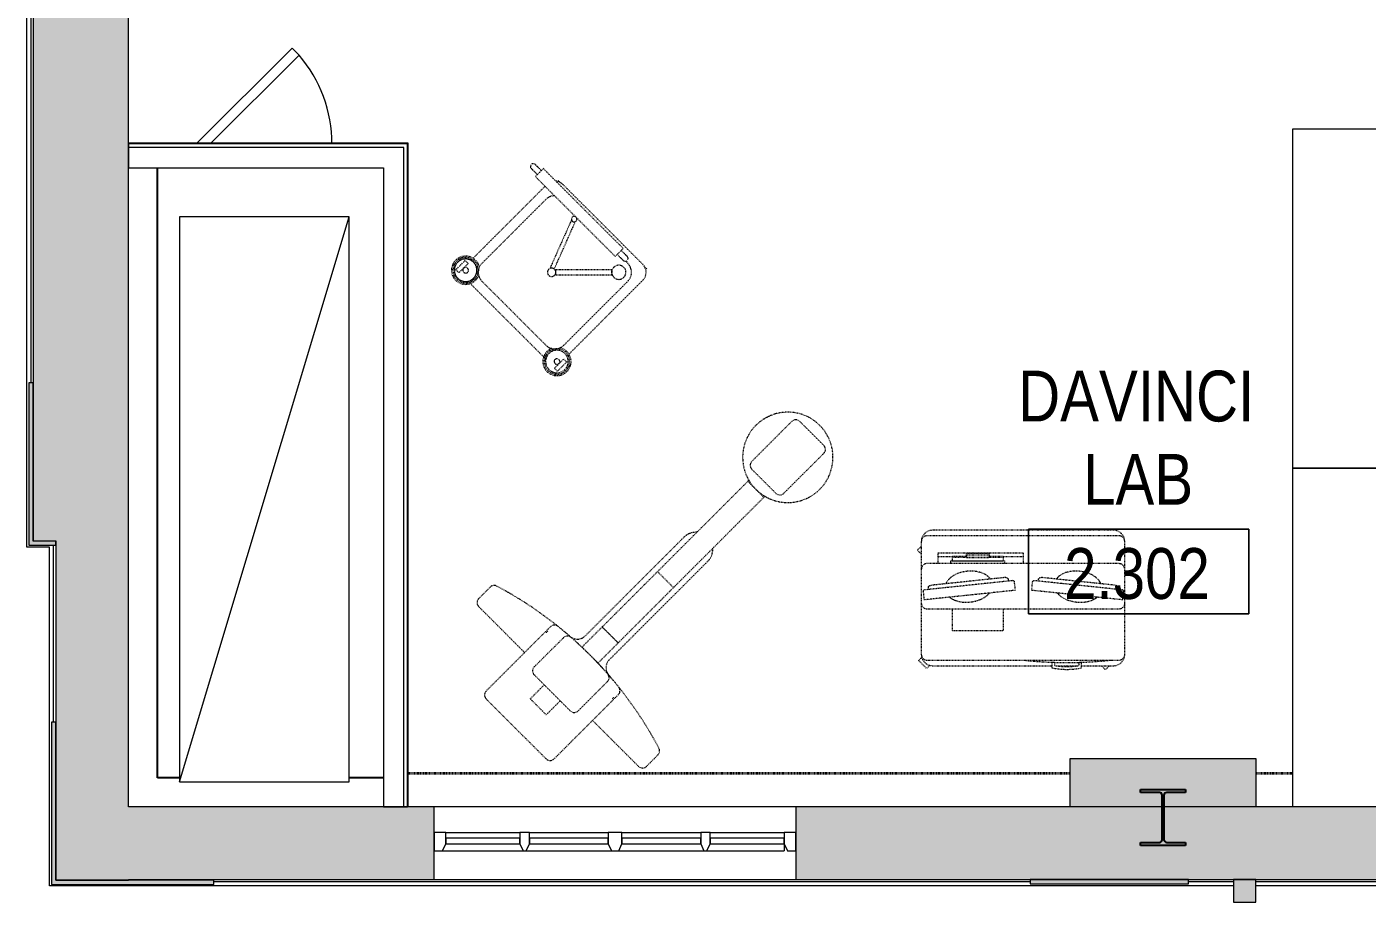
# Model space of a CAD drawing. Header units: inches. Extents: x -3803 to -1421, y -3454 to -210.
# Drawn here: x -3597.5 to -3360.3, y -965.6 to -810.7 of the extents above; entities that cross this region are included whole.
import ezdxf

# ---------------------------------------------------------------- set-up
doc = ezdxf.new("R2010")
doc.units = ezdxf.units.IN
doc.header["$MEASUREMENT"] = 0
doc.linetypes.add('Dash Small', pattern=[0.125, 0.0625, -0.0625])
doc.linetypes.add('Hidden Equipment- BSALS', pattern=[0.0625, 0.03125, -0.03125])
for name, color, linetype, lineweight in [('A-AREA-IDEN', 2, 'Continuous', 9), ('A-DETL', 90, 'Continuous', 9), ('A-DOOR', 31, 'Continuous', 13), ('A-FLOR', 192, 'Continuous', 13), ('A-GENM', 13, 'Continuous', 9), ('A-GLAZ-CURT', 52, 'Continuous', 13), ('A-GLAZ-CWMG', 51, 'Continuous', 13), ('A-WALL', 113, 'Continuous', 13), ('A-WALL-PATT', 111, 'Continuous', 13), ('I-WALL', 2, 'Continuous', 13), ('M-HVAC-DUCT-ANNO', 70, 'Continuous', 13), ('Q-SPCQ', 91, 'Continuous', 13), ('S-COLS', 52, 'Continuous', 13)]:
    doc.layers.add(name, color=color, linetype=linetype, lineweight=lineweight)
doc.styles.add('Arial Narrow', font='ARIALN.TTF', dxfattribs={"height": 9})

# ---------------------------------------------------------------- blocks, each defined once
blk = doc.blocks.new('_STL - Column - W Shape - 2017v1 - W10x39-1573222-DIMENSION PLAN - LEVEL 2 _579_ - 2__ - CAD')
at = {"layer": 'S-COLS'}
blk.add_hatch(color=130, dxfattribs=at).paths.add_polyline_path([(2, -4.96), (3.99, -4.96), (3.99, -4.43), (0.66, -4.43), (0.31, -4.28), (0.16, -3.93), (0.16, 3.93), (0.31, 4.28), (0.66, 4.43), (3.99, 4.43), (3.99, 4.96), (-4, 4.96), (-4, 4.43), (-0.66, 4.43), (-0.31, 4.28), (-0.16, 3.93), (-0.16, -3.93), (-0.31, -4.28), (-0.66, -4.43), (-4, -4.43), (-4, -4.96)], flags=0)
at = {"layer": 'S-COLS', "color": 253, "lineweight": 25}
for p, q in [((-4, 4.96), (3.99, 4.96)), ((-4, 4.43), (-4, 4.96)), ((3.99, 4.96), (3.99, 4.43)), ((-0.66, 4.43), (-4, 4.43)), ((-0.16, -3.93), (-0.16, 3.93)), ((0.16, 3.93), (0.16, -3.93)), ((3.99, 4.43), (0.66, 4.43)), ((-4, -4.96), (-4, -4.43)), ((-4, -4.43), (-0.66, -4.43)), ((0.66, -4.43), (3.99, -4.43)), ((3.99, -4.43), (3.99, -4.96)), ((3.99, -4.96), (-4, -4.96))]:
    blk.add_line(p, q, dxfattribs=at)
for centre, start, end in [((-0.66, 3.93), 360, 90), ((0.66, 3.93), 90, 180), ((-0.66, -3.93), 270, 360), ((0.66, -3.93), 180, 270)]:
    blk.add_arc(centre, 0.5, start, end, dxfattribs=at)
blk = doc.blocks.new('15830016-STRUCT_MARTINEZ-MOORE_CENTRAL_v2018_rvt-1-DIMENSION PLAN - LEVEL 2 _579_ - 2__ - CAD')
at = {"layer": 'A-FLOR', "color": 253, "lineweight": 25}
for p, q in [((-3574.4, -943.64), (-3574.4, -835.64)), ((-3570.47, -943.64), (-3574.4, -943.64)), ((-3534.4, -943.64), (-3540.47, -943.64))]:
    blk.add_line(p, q, dxfattribs=at)
at = {"color": 250, "lineweight": 13}
blk.add_blockref('_STL - Column - W Shape - 2017v1 - W10x39-1573222-DIMENSION PLAN - LEVEL 2 _579_ - 2__ - CAD', (-3396.4, -950.64), dxfattribs=at)
blk = doc.blocks.new('15830016-MECH_BSALS_CENTRAL_v2018_rvt-1-DIMENSION PLAN - LEVEL 2 _579_ - 2__ - CAD')
at = {"layer": 'M-HVAC-DUCT-ANNO', "color": 1, "lineweight": 9}
for p, q in [((-3570.47, -944.31), (-3540.47, -844.31)), ((-3570.47, -844.31), (-3570.47, -944.31)), ((-3540.47, -844.31), (-3570.47, -844.31)), ((-3540.47, -944.31), (-3540.47, -844.31)), ((-3570.47, -944.31), (-3540.47, -944.31))]:
    blk.add_line(p, q, dxfattribs=at)
blk = doc.blocks.new('level 2 - band2 - level 2 - band-474741-DIMENSION PLAN - LEVEL 2 _579_ - 2__ - CAD')
at = {"layer": 'A-WALL', "lineweight": 20}
for p, q in [((-3597.52, -902.77), (-3597.52, -272.52)), ((-3596.77, -873.7), (-3596.77, -301.58)), ((-3593.52, -902.77), (-3597.52, -902.77)), ((-3593.52, -962.77), (-3593.52, -902.77)), ((-3592.77, -933.76), (-3592.77, -902.45)), ((-3383.96, -962.77), (-3593.52, -962.77)), ((-3419.9, -962.02), (-3564.4, -962.02)), ((-3383.96, -962.02), (-3391.9, -962.02)), ((-3150.77, -962.02), (-3379.96, -962.02)), ((-3151.52, -962.77), (-3379.96, -962.77))]:
    blk.add_line(p, q, dxfattribs=at)
blk = doc.blocks.new('coin 32 - coin 1-512313-DIMENSION PLAN - LEVEL 2 _579_ - 2__ - CAD')
at = {"layer": 'A-WALL-PATT', "lineweight": 20}
blk.add_hatch(color=10, dxfattribs=at).paths.add_polyline_path([(-1804.9, -962.39), (-1804.9, -961.64), (-1832.9, -961.64), (-1832.9, -962.39), (-1807.4, -962.39)], flags=0)
at = {"layer": 'A-WALL', "lineweight": 20}
for p, q in [((-1832.9, -961.64), (-1832.9, -962.39)), ((-1804.9, -961.64), (-1832.9, -961.64)), ((-1832.9, -962.39), (-1804.9, -962.39)), ((-1804.9, -962.39), (-1804.9, -961.64))]:
    blk.add_line(p, q, dxfattribs=at)
blk = doc.blocks.new('coin 37 - coin 2-513752-DIMENSION PLAN - LEVEL 2 _579_ - 2__ - CAD')
at = {"layer": 'A-WALL-PATT', "lineweight": 20}
blk.add_hatch(color=10, dxfattribs=at).paths.add_polyline_path([(-3592.4, -902.45), (-3592.4, -901.7), (-3596.4, -901.7), (-3596.4, -873.7), (-3597.15, -873.7), (-3597.15, -902.45)], flags=0)
at = {"layer": 'A-WALL', "lineweight": 20}
for p, q in [((-3596.4, -873.7), (-3597.15, -873.7)), ((-3597.15, -873.7), (-3597.15, -902.45)), ((-3596.4, -901.7), (-3596.4, -873.7)), ((-3597.15, -902.45), (-3592.4, -902.45)), ((-3592.4, -901.7), (-3596.4, -901.7)), ((-3592.4, -902.45), (-3592.4, -901.7))]:
    blk.add_line(p, q, dxfattribs=at)
blk = doc.blocks.new('coin 39 - coin 2-514401-DIMENSION PLAN - LEVEL 2 _579_ - 2__ - CAD')
at = {"layer": 'A-WALL-PATT', "lineweight": 20}
blk.add_hatch(color=10, dxfattribs=at).paths.add_polyline_path([(-3593.15, -962.51), (-3564.4, -962.51), (-3564.4, -961.76), (-3592.4, -961.76), (-3592.4, -933.76), (-3593.15, -933.76), (-3593.15, -952.1)], flags=0)
at = {"layer": 'A-WALL', "lineweight": 20}
for p, q in [((-3592.4, -933.76), (-3593.15, -933.76)), ((-3593.15, -933.76), (-3593.15, -962.51)), ((-3592.4, -961.76), (-3592.4, -933.76)), ((-3593.15, -962.51), (-3564.4, -962.51)), ((-3564.4, -961.76), (-3592.4, -961.76)), ((-3564.4, -962.51), (-3564.4, -961.76))]:
    blk.add_line(p, q, dxfattribs=at)
blk = doc.blocks.new('System Panel - Winco Glass-383561-DIMENSION PLAN - LEVEL 2 _579_ - 2__ - CAD')
at = {"layer": 'A-GLAZ-CURT', "lineweight": 20}
for p, q in [((6.546875, 0), (-6.546875, 0)), ((-6.546875, 0), (-6.546875, -1)), ((-6.546875, -1), (6.546875, -1)), ((6.546875, -1), (6.546875, 0))]:
    blk.add_line(p, q, dxfattribs=at)
blk = doc.blocks.new('System Panel - Winco Glass-383562-DIMENSION PLAN - LEVEL 2 _579_ - 2__ - CAD')
at = {"layer": 'A-GLAZ-CURT', "lineweight": 20}
for p, q in [((6.96875, 0), (-6.96875, 0)), ((-6.96875, 0), (-6.96875, -1)), ((6.96875, -1), (6.96875, 0)), ((-6.96875, -1), (6.96875, -1))]:
    blk.add_line(p, q, dxfattribs=at)
blk = doc.blocks.new('Rectangular Mullion - Winco Accent Full_Left-Large-383572-DIMENSION PLAN - LEVEL 2 _579_ - 2__ - CAD')
at = {"layer": 'A-GLAZ-CWMG', "lineweight": 20}
for p, q in [((-2.06, 0), (-2.06, 2)), ((-2.06, 2), (0, 2)), ((-1.48, -1.25), (-2.06, 0)), ((0, 2), (0, -1.25)), ((0, -1.25), (-1.48, -1.25))]:
    blk.add_line(p, q, dxfattribs=at)
blk = doc.blocks.new('Rectangular Mullion - Winco Accent Full_Right-Large-383576-DIMENSION PLAN - LEVEL 2 _579_ - 2__ - CAD')
at = {"layer": 'A-GLAZ-CWMG', "lineweight": 20}
for p, q in [((0, 2), (-2.06, 2)), ((-2.06, 2), (-2.06, 0)), ((-2.06, 0), (-1.48, -1.25)), ((0, -1.25), (0, 2)), ((-1.48, -1.25), (0, -1.25))]:
    blk.add_line(p, q, dxfattribs=at)
blk = doc.blocks.new('Rectangular Mullion - Winco Accent Full_Right-Large-383578-DIMENSION PLAN - LEVEL 2 _579_ - 2__ - CAD')
at = {"layer": 'A-GLAZ-CWMG', "lineweight": 9}
for p, q in [((-3492.18, -953.32), (-3478.24, -953.32)), ((-3492.76, -956.57), (-3477.66, -956.57))]:
    blk.add_line(p, q, dxfattribs=at)
blk = doc.blocks.new('Rectangular Mullion - Winco Accent Full_Right-Large-383579-DIMENSION PLAN - LEVEL 2 _579_ - 2__ - CAD')
at = {"layer": 'A-GLAZ-CWMG', "lineweight": 9}
for p, q in [((-3523.34, -953.32), (-3510.24, -953.32)), ((-3523.92, -956.57), (-3509.66, -956.57))]:
    blk.add_line(p, q, dxfattribs=at)
blk = doc.blocks.new('Rectangular Mullion - Winco Accent Full_Right-Large-V34-DIMENSION PLAN - LEVEL 2 _579_ - 2__ - CAD')
at = {"layer": 'A-GLAZ-CWMG', "lineweight": 9}
for p, q in [((-3508.56, -953.32), (-3494.62, -953.32)), ((-3509.14, -956.57), (-3494.04, -956.57))]:
    blk.add_line(p, q, dxfattribs=at)
blk = doc.blocks.new('Rectangular Mullion - Winco Accent Full_Right-Large-383580-DIMENSION PLAN - LEVEL 2 _579_ - 2__ - CAD')
at = {"layer": 'A-GLAZ-CWMG', "lineweight": 9}
for p, q in [((-3476.56, -953.32), (-3463.46, -953.32)), ((-3463.46, -955.32), (-3463.46, -956.57)), ((-3477.14, -956.57), (-3463.46, -956.57))]:
    blk.add_line(p, q, dxfattribs=at)
blk = doc.blocks.new('Rectangular Mullion - Winco Accent Full-Large-383584-DIMENSION PLAN - LEVEL 2 _579_ - 2__ - CAD')
at = {"layer": 'A-GLAZ-CWMG', "lineweight": 20}
for p, q in [((-1.22, 2), (1.22, 2)), ((-1.22, 0), (-1.22, 2)), ((-0.64, -1.25), (-1.22, 0)), ((1.22, 0), (0.64, -1.25)), ((1.22, 2), (1.22, 0)), ((0.64, -1.25), (-0.64, -1.25))]:
    blk.add_line(p, q, dxfattribs=at)
blk = doc.blocks.new('Rectangular Mullion - Winco Accent Full-384171-DIMENSION PLAN - LEVEL 2 _579_ - 2__ - CAD')
at = {"layer": 'A-GLAZ-CWMG', "lineweight": 20}
for p, q in [((-0.84, 2), (0.84, 2)), ((-0.84, 0), (-0.84, 2)), ((-0.26, -1.25), (-0.84, 0)), ((0.84, 0), (0.26, -1.25)), ((0.84, 2), (0.84, 0)), ((0.26, -1.25), (-0.26, -1.25))]:
    blk.add_line(p, q, dxfattribs=at)
blk = doc.blocks.new('Basic Wall _ A3-4 1_4_-BSALS - ___-3569770-DIMENSION PLAN - LEVEL 2 _579_ - 2__ - CAD')
at = {"layer": 'I-WALL', "lineweight": 20}
for q in [(-3579.52, -831.27), (-3530.15, -831.39)]:
    blk.add_line((-3530.02, -831.27), q, dxfattribs=at)
blk = doc.blocks.new('Basic Wall _ A3-4 1_4_-BSALS - ___-3569771-DIMENSION PLAN - LEVEL 2 _579_ - 2__ - CAD')
at = {"layer": 'I-WALL', "lineweight": 20}
for p in [(-3530.15, -831.39), (-3530.02, -948.77)]:
    blk.add_line(p, (-3530.02, -831.27), dxfattribs=at)
blk = doc.blocks.new('Door-A1_1-BSALS1 - AP-24X24-BSALS 2-V42-DIMENSION PLAN - LEVEL 2 _579_ - 2__ - CAD')
at = {"layer": 'A-DOOR', "lineweight": 20}
for p, q in [((-6.21, -17.86), (9.53, -2.13)), ((12, -2.13), (-4.97, -19.1)), ((-4.97, -19.1), (-6.21, -17.86))]:
    blk.add_line(p, q, dxfattribs=at)
at = {"layer": 'A-DOOR', "lineweight": 9}
blk.add_arc((12, -2.22), 24, 179.7675, 220.6539, dxfattribs=at)
blk = doc.blocks.new('Intuitive_Surgical_da_Vinci_Robot_Vision_Cart_13701 - Intuitive_Surgical_da_Vinci_Robot_Vision_Cart_13701-687468-DIMENSION PLAN - LEVEL 2 _579_ - 2__ - CAD')
at = {"layer": 'Q-SPCQ', "linetype": 'Hidden Equipment- BSALS', "lineweight": 20}
for p, q in [((-11.96, 12.08), (-12.71, 12.08)), ((-12.71, 9.75), (-12.71, 12.08)), ((-11.96, 12.08), (-11.96, 9.75)), ((-9.46, 12), (-9.77, 12)), ((9.19, 12), (-9.19, 12)), ((9.76, 12), (9.46, 12)), ((12.71, 12.08), (11.96, 12.08)), ((11.96, 9.75), (11.96, 12.08)), ((12.71, 12.08), (12.71, 9.75)), ((-12.71, 9.75), (-11.96, 9.75)), ((8, 10.25), (-8, 10.25)), ((11.96, 9.75), (12.71, 9.75)), ((-12, 9), (-12, 8.74)), ((-12, 8.49), (-12, -10)), ((-10.25, 8), (-10.25, -8)), ((10.25, -8), (10.25, 8)), ((12, 8.74), (12, 9)), ((12, -9.54), (12, 8.49)), ((-7.47, -6.76), (-0.47, 0.24)), ((-0.47, 0.24), (0.24, -0.47)), ((0.24, -0.47), (-6.76, -7.47)), ((1.19, -0.07), (0.49, -0.34)), ((0.49, -0.34), (3.71, -8.74)), ((4.41, -8.47), (1.19, -0.07)), ((-7.47, -6.76), (-6.76, -7.47)), ((3.71, -8.74), (4.41, -8.47)), ((-11, -11.91), (-11, -11.75)), ((-8, -10.25), (-7.47, -10.25)), ((-7.77, -10.3), (-7.49, -10.3)), ((-5.57, -10.04), (-6.09, -10.04)), ((-6.09, -11.04), (-5.57, -11.04)), ((14.43, -9.54), (-5.57, -9.54)), ((-5.57, -9.54), (-5.57, -11.54)), ((-5.57, -11.54), (14.43, -11.54)), ((11, -11.75), (11, -11.91)), ((14.43, -11.54), (14.43, -9.54)), ((14.95, -10.04), (14.43, -10.04)), ((14.43, -11.04), (14.95, -11.04)), ((-11, -11.91), (-10.55, -11.91)), ((-10, -12), (10, -12)), ((10.56, -11.91), (11, -11.91))]:
    blk.add_line(p, q, dxfattribs=at)
at = {"layer": 'Q-SPCQ', "linetype": 'Hidden Equipment- BSALS', "lineweight": 20, "flags": 128}
for points in [[(-9.43, 10.91), (-9.43, 10.99), (-9.43, 11.07), (-9.44, 11.15), (-9.45, 11.23), (-9.47, 11.31), (-9.48, 11.39), (-9.5, 11.47), (-9.53, 11.54), (-9.55, 11.62), (-9.58, 11.69), (-9.62, 11.77), (-9.65, 11.84), (-9.69, 11.91), (-9.73, 11.98), (-9.77, 12.04), (-9.82, 12.11), (-9.87, 12.17), (-9.92, 12.23), (-9.98, 12.29), (-10.03, 12.35), (-10.09, 12.4), (-10.15, 12.45), (-10.21, 12.5), (-10.28, 12.55), (-10.35, 12.6), (-10.41, 12.64), (-10.48, 12.68), (-10.55, 12.71), (-10.63, 12.75), (-10.7, 12.78), (-10.78, 12.8), (-10.85, 12.83), (-10.93, 12.85), (-11.01, 12.87), (-11.09, 12.88), (-11.16, 12.9), (-11.24, 12.9), (-11.32, 12.91), (-11.4, 12.91), (-11.48, 12.91), (-11.56, 12.91), (-11.64, 12.9), (-11.72, 12.89), (-11.8, 12.88), (-11.88, 12.86), (-11.96, 12.84), (-12.03, 12.82), (-12.11, 12.79), (-12.18, 12.76), (-12.26, 12.73), (-12.33, 12.7), (-12.4, 12.66), (-12.47, 12.62), (-12.54, 12.58), (-12.6, 12.53), (-12.67, 12.48), (-12.73, 12.43), (-12.79, 12.38), (-12.85, 12.32), (-12.9, 12.26), (-12.95, 12.2), (-13, 12.14), (-13.05, 12.08), (-13.1, 12.01), (-13.14, 11.94), (-13.18, 11.87), (-13.22, 11.8), (-13.25, 11.73), (-13.28, 11.66), (-13.31, 11.58), (-13.34, 11.51), (-13.36, 11.43), (-13.38, 11.35), (-13.39, 11.27), (-13.41, 11.2), (-13.42, 11.12), (-13.42, 11.04), (-13.43, 10.96), (-13.43, 10.91)], [(13.43, 10.91), (13.42, 10.99), (13.42, 11.07), (13.41, 11.15), (13.4, 11.23), (13.39, 11.31), (13.37, 11.39), (13.35, 11.47), (13.32, 11.54), (13.3, 11.62), (13.27, 11.69), (13.24, 11.77), (13.2, 11.84), (13.16, 11.91), (13.12, 11.98), (13.08, 12.04), (13.03, 12.11), (12.98, 12.17), (12.93, 12.23), (12.88, 12.29), (12.82, 12.35), (12.76, 12.4), (12.7, 12.45), (12.64, 12.5), (12.57, 12.55), (12.51, 12.6), (12.44, 12.64), (12.37, 12.68), (12.3, 12.71), (12.22, 12.75), (12.15, 12.78), (12.08, 12.8), (12, 12.83), (11.92, 12.85), (11.84, 12.87), (11.77, 12.88), (11.69, 12.9), (11.61, 12.9), (11.53, 12.91), (11.45, 12.91), (11.37, 12.91), (11.29, 12.91), (11.21, 12.9), (11.13, 12.89), (11.05, 12.88), (10.97, 12.86), (10.89, 12.84), (10.82, 12.82), (10.74, 12.79), (10.67, 12.76), (10.59, 12.73), (10.52, 12.7), (10.45, 12.66), (10.38, 12.62), (10.31, 12.58), (10.25, 12.53), (10.18, 12.48), (10.12, 12.43), (10.06, 12.38), (10.01, 12.32), (9.95, 12.26), (9.9, 12.2), (9.85, 12.14), (9.8, 12.08), (9.75, 12.01), (9.71, 11.94), (9.67, 11.87), (9.63, 11.8), (9.6, 11.73), (9.57, 11.66), (9.54, 11.58), (9.52, 11.51), (9.49, 11.43), (9.47, 11.35), (9.46, 11.27), (9.45, 11.2), (9.44, 11.12), (9.43, 11.04), (9.43, 10.96), (9.43, 10.91)], [(-13.43, 10.91), (-13.42, 10.83), (-13.42, 10.75), (-13.41, 10.67), (-13.4, 10.59), (-13.39, 10.52), (-13.37, 10.44), (-13.35, 10.36), (-13.32, 10.28), (-13.3, 10.21), (-13.27, 10.13), (-13.24, 10.06), (-13.2, 9.99), (-13.16, 9.92), (-13.12, 9.85), (-13.08, 9.78), (-13.03, 9.72), (-12.98, 9.66), (-12.93, 9.59), (-12.88, 9.54), (-12.82, 9.48), (-12.76, 9.42), (-12.7, 9.37), (-12.64, 9.32), (-12.57, 9.27), (-12.51, 9.23), (-12.44, 9.19), (-12.37, 9.15), (-12.3, 9.11), (-12.22, 9.08), (-12.15, 9.05), (-12.08, 9.02), (-12, 9), (-11.92, 8.98), (-11.84, 8.96), (-11.77, 8.94), (-11.69, 8.93), (-11.61, 8.92), (-11.53, 8.92), (-11.45, 8.91), (-11.37, 8.91), (-11.29, 8.92), (-11.21, 8.93), (-11.13, 8.94), (-11.05, 8.95), (-10.97, 8.97), (-10.89, 8.99), (-10.82, 9.01), (-10.74, 9.03), (-10.67, 9.06), (-10.59, 9.09), (-10.52, 9.13), (-10.45, 9.17), (-10.38, 9.21), (-10.31, 9.25), (-10.25, 9.3), (-10.18, 9.34), (-10.12, 9.4), (-10.06, 9.45), (-10.01, 9.5), (-9.95, 9.56), (-9.9, 9.62), (-9.85, 9.68), (-9.8, 9.75), (-9.75, 9.81), (-9.71, 9.88), (-9.67, 9.95), (-9.63, 10.02), (-9.6, 10.09), (-9.57, 10.17), (-9.54, 10.24), (-9.52, 10.32), (-9.49, 10.4), (-9.47, 10.47), (-9.46, 10.55), (-9.45, 10.63), (-9.44, 10.71), (-9.43, 10.79), (-9.43, 10.87), (-9.43, 10.91)], [(9.43, 10.91), (9.43, 10.83), (9.43, 10.75), (9.44, 10.67), (9.45, 10.59), (9.47, 10.52), (9.48, 10.44), (9.5, 10.36), (9.53, 10.28), (9.55, 10.21), (9.58, 10.13), (9.62, 10.06), (9.65, 9.99), (9.69, 9.92), (9.73, 9.85), (9.77, 9.78), (9.82, 9.72), (9.87, 9.66), (9.92, 9.59), (9.98, 9.54), (10.03, 9.48), (10.09, 9.42), (10.15, 9.37), (10.21, 9.32), (10.28, 9.27), (10.35, 9.23), (10.41, 9.19), (10.48, 9.15), (10.55, 9.11), (10.63, 9.08), (10.7, 9.05), (10.78, 9.02), (10.85, 9), (10.93, 8.98), (11.01, 8.96), (11.09, 8.94), (11.16, 8.93), (11.24, 8.92), (11.32, 8.92), (11.4, 8.91), (11.48, 8.91), (11.56, 8.92), (11.64, 8.93), (11.72, 8.94), (11.8, 8.95), (11.88, 8.97), (11.96, 8.99), (12.03, 9.01), (12.11, 9.03), (12.18, 9.06), (12.26, 9.09), (12.33, 9.13), (12.4, 9.17), (12.47, 9.21), (12.54, 9.25), (12.6, 9.3), (12.67, 9.34), (12.73, 9.4), (12.79, 9.45), (12.85, 9.5), (12.9, 9.56), (12.95, 9.62), (13, 9.68), (13.05, 9.75), (13.1, 9.81), (13.14, 9.88), (13.18, 9.95), (13.22, 10.02), (13.25, 10.09), (13.28, 10.17), (13.31, 10.24), (13.34, 10.32), (13.36, 10.4), (13.38, 10.47), (13.39, 10.55), (13.41, 10.63), (13.42, 10.71), (13.42, 10.79), (13.43, 10.87), (13.43, 10.91)], [(-6.09, -10.04), (-6.13, -10.04), (-6.17, -10.04), (-6.21, -10.04), (-6.25, -10.04), (-6.29, -10.04), (-6.32, -10.04), (-6.36, -10.04), (-6.4, -10.04), (-6.44, -10.04), (-6.48, -10.04), (-6.51, -10.04), (-6.55, -10.04), (-6.58, -10.04), (-6.62, -10.04), (-6.65, -10.04), (-6.68, -10.04), (-6.72, -10.04), (-6.75, -10.04), (-6.78, -10.04), (-6.8, -10.04), (-6.83, -10.04), (-6.86, -10.04), (-6.88, -10.04), (-6.91, -10.04), (-6.93, -10.04), (-6.95, -10.04), (-6.97, -10.04), (-6.99, -10.04), (-7, -10.04), (-7.02, -10.04), (-7.03, -10.04), (-7.04, -10.04), (-7.06, -10.04), (-7.06, -10.04), (-7.07, -10.04), (-7.08, -10.04), (-7.08, -10.04), (-7.09, -10.04), (-7.09, -10.04)], [(-7.09, -11.04), (-7.09, -11.04), (-7.08, -11.04), (-7.08, -11.04), (-7.07, -11.04), (-7.07, -11.04), (-7.06, -11.04), (-7.05, -11.04), (-7.04, -11.04), (-7.02, -11.04), (-7.01, -11.04), (-6.99, -11.04), (-6.97, -11.04), (-6.95, -11.04), (-6.93, -11.04), (-6.91, -11.04), (-6.89, -11.04), (-6.86, -11.04), (-6.84, -11.04), (-6.81, -11.04), (-6.78, -11.04), (-6.75, -11.04), (-6.72, -11.04), (-6.69, -11.04), (-6.66, -11.04), (-6.63, -11.04), (-6.59, -11.04), (-6.56, -11.04), (-6.52, -11.04), (-6.49, -11.04), (-6.45, -11.04), (-6.41, -11.04), (-6.37, -11.04), (-6.33, -11.04), (-6.3, -11.04), (-6.26, -11.04), (-6.22, -11.04), (-6.18, -11.04), (-6.14, -11.04), (-6.1, -11.04), (-6.09, -11.04)], [(15.95, -10.04), (15.95, -10.04), (15.94, -10.04), (15.94, -10.04), (15.93, -10.04), (15.93, -10.04), (15.92, -10.04), (15.91, -10.04), (15.9, -10.04), (15.88, -10.04), (15.87, -10.04), (15.85, -10.04), (15.83, -10.04), (15.81, -10.04), (15.79, -10.04), (15.77, -10.04), (15.75, -10.04), (15.72, -10.04), (15.7, -10.04), (15.67, -10.04), (15.64, -10.04), (15.61, -10.04), (15.58, -10.04), (15.55, -10.04), (15.52, -10.04), (15.49, -10.04), (15.45, -10.04), (15.42, -10.04), (15.38, -10.04), (15.35, -10.04), (15.31, -10.04), (15.27, -10.04), (15.23, -10.04), (15.19, -10.04), (15.16, -10.04), (15.12, -10.04), (15.08, -10.04), (15.04, -10.04), (15, -10.04), (14.96, -10.04), (14.95, -10.04)], [(14.95, -11.04), (14.99, -11.04), (15.03, -11.04), (15.07, -11.04), (15.11, -11.04), (15.14, -11.04), (15.18, -11.04), (15.22, -11.04), (15.26, -11.04), (15.3, -11.04), (15.34, -11.04), (15.37, -11.04), (15.41, -11.04), (15.44, -11.04), (15.48, -11.04), (15.51, -11.04), (15.54, -11.04), (15.57, -11.04), (15.61, -11.04), (15.63, -11.04), (15.66, -11.04), (15.69, -11.04), (15.72, -11.04), (15.74, -11.04), (15.77, -11.04), (15.79, -11.04), (15.81, -11.04), (15.83, -11.04), (15.85, -11.04), (15.86, -11.04), (15.88, -11.04), (15.89, -11.04), (15.9, -11.04), (15.91, -11.04), (15.92, -11.04), (15.93, -11.04), (15.94, -11.04), (15.94, -11.04), (15.94, -11.04), (15.95, -11.04)]]:
    blk.add_lwpolyline(points, dxfattribs=at)
at = {"layer": 'Q-SPCQ', "linetype": 'Hidden Equipment- BSALS', "lineweight": 20}
for centre, radius, start, end in [((-11.43, 10.91), 2.5, 360, 180), ((-11.43, 10.91), 2.25, 0, 180), ((-11.43, 10.91), 2, 105, 120), ((11.43, 10.91), 2.5, 360, 180), ((11.43, 10.91), 2.25, 0, 180), ((11.43, 10.91), 2, 130.3062, 152.9191), ((11.43, 10.91), 2, 128.5714, 149.7321), ((11.43, 10.91), 2, 105, 125.9783), ((11.43, 10.91), 2, 78.4418, 100.721), ((11.43, 10.91), 2, 55.6279, 92.9376), ((11.43, 10.91), 2, 53.5891, 75), ((11.43, 10.91), 2, 26.0526, 49.4919), ((11.43, 10.91), 2, 0, 38.5714), ((-11.43, 10.91), 2.5, 180, 303.0145), ((-11.43, 10.91), 2.25, 180, 0), ((-11.43, 10.91), 0.5, 360, 180), ((-11.43, 10.91), 0.5, 180, 360), ((-8, 8), 2.25, 90, 180), ((-11.43, 10.91), 2.5, 336.614, 360), ((8, 8), 2.25, 360, 90), ((11.43, 10.91), 2.5, 180, 203.386), ((11.43, 10.91), 2.25, 180, 0), ((11.43, 10.91), 2, 156.9706, 180), ((11.43, 10.91), 2, 167.1429, 180), ((11.43, 10.91), 2, 180, 244.2857), ((11.43, 10.91), 2, 180, 203.5609), ((11.43, 10.91), 2, 206.0526, 229.724), ((11.43, 10.91), 2.5, 236.9855, 360), ((11.43, 10.91), 0.5, 360, 180), ((11.43, 10.91), 0.5, 180, 360), ((11.43, 10.91), 2, 308.5714, 319.9642), ((11.43, 10.91), 2, 310.2408, 332.6497), ((11.43, 10.91), 2, 334.2857, 360), ((11.43, 10.91), 2, 360, 23.5609), ((11.43, 10.91), 2, 336.6394, 360), ((11.43, 10.91), 2, 233.7334, 255), ((11.43, 10.91), 2, 257.1429, 301.8642), ((11.43, 10.91), 2, 258.2013, 281.3731), ((11.43, 10.91), 2, 285, 306.2771), ((0.41, 0.41), 0.75, 360, 180), ((0.41, 0.41), 0.75, 180, 360), ((-8, -8), 1.25, 360, 180), ((-8, -8), 2.25, 180, 270), ((-8, -8), 1.25, 180, 360), ((4.24, -9.07), 0.5, 360, 180), ((4.24, -9.07), 0.5, 180, 249.095), ((4.24, -9.07), 0.5, 290.905, 360), ((8, -8), 2.25, 316.7621, 360), ((-10, -10), 2, 180, 270), ((-7.09, -10.54), 0.5, 69.1169, 165), ((-7.09, -10.54), 0.5, 195, 285), ((10, -10), 2, 270, 309.2406), ((15.95, -10.54), 0.5, 249.1169, 345), ((15.95, -10.54), 0.5, 15, 105)]:
    blk.add_arc(centre, radius, start, end, dxfattribs=at)
blk = doc.blocks.new('C_arm_Fluoroscopy_Mobile_X_ray_Unit_13703 - Siemens Healthineers - Cios Fusion C-Arm-685734-DIMENSION PLAN - LEVEL 2 _579_ - 2__ - CAD')
at = {"layer": 'Q-SPCQ', "linetype": 'Hidden Equipment- BSALS', "lineweight": 20}
for p, q in [((3.14, 36.06), (-2.86, 36.06)), ((-3.86, 35.06), (-3.86, 25.06)), ((4.14, 25.06), (4.14, 35.06)), ((-2.86, 24.06), (3.14, 24.06)), ((-1.86, 22.06), (-1.86, 22.38)), ((-1.86, -0.51), (-1.86, 22.06)), ((2.14, 22.06), (-1.86, 22.06)), ((2.14, 22.38), (2.14, 22.06)), ((2.14, 22.06), (2.14, -0.51)), ((-2.86, 7.06), (-2.86, -17.62)), ((3.14, -17.62), (3.14, 7.06)), ((-1.86, -1.45), (-1.86, -0.53)), ((-1.86, -0.55), (2.14, -0.55)), ((-1.86, -3.13), (-1.86, -1.45)), ((2.14, -0.53), (2.14, -1.45)), ((2.14, -1.45), (2.14, -3.13)), ((-1.86, -3.89), (-1.86, -3.13)), ((-1.86, -10.1), (-1.86, -3.89)), ((2.14, -3.13), (2.14, -3.89)), ((2.14, -3.89), (2.14, -10.1)), ((-1.86, -10.86), (-1.86, -10.1)), ((-1.86, -14.4), (-1.86, -10.86)), ((2.14, -10.1), (2.14, -10.86)), ((2.14, -10.86), (2.14, -14.4)), ((-1.86, -19.47), (-1.86, -14.4)), ((-1.86, -14.4), (2.14, -14.4)), ((2.14, -14.4), (-1.86, -14.4)), ((2.14, -14.4), (2.14, -19.47)), ((-8.36, -20.85), (-8.36, -21.82)), ((-5.36, -20.59), (-5.36, -27.9)), ((5.64, -27.9), (5.64, -20.59)), ((8.64, -21.82), (8.64, -20.85)), ((-20.86, -23.43), (-20.86, -26.31)), ((-8.36, -21.82), (-8.11, -21.82)), ((-8.11, -22.07), (-8.36, -22.07)), ((-8.36, -22.07), (-8.36, -36.94)), ((-8.11, -21.82), (-8.11, -22.07)), ((8.39, -22.07), (8.39, -21.82)), ((8.39, -21.82), (8.64, -21.82)), ((8.64, -22.07), (8.39, -22.07)), ((8.64, -36.94), (8.64, -22.07)), ((21.14, -26.31), (21.14, -23.43)), ((-19.86, -27.31), (-8.36, -27.31)), ((8.64, -27.31), (20.14, -27.31)), ((-4.36, -28.9), (4.64, -28.9)), ((-1.86, -32.4), (-1.86, -28.9)), ((2.14, -28.9), (2.14, -32.4)), ((2.14, -32.4), (-1.86, -32.4)), ((-7.36, -37.94), (7.64, -37.94))]:
    blk.add_line(p, q, dxfattribs=at)
for centre, radius, start, end in [((0.14, 30.06), 8, 360, 180), ((-2.86, 35.06), 1, 90, 180), ((3.14, 35.06), 1, 360, 90), ((0.14, 30.06), 8, 180, 360), ((-2.86, 25.06), 1, 180, 270), ((3.14, 25.06), 1, 270, 360), ((0.14, 7.06), 3, 132.0711, 180), ((0.14, 7.06), 3, 360, 47.9289), ((-4.86, -17.62), 2, 274.0194, 0), ((5.14, -17.62), 2, 180, 265.9806), ((0.14, -88.77), 69.33, 96.5423, 107.0187), ((-7.36, -20.85), 1, 96.3013, 180), ((0.14, -88.77), 69.33, 94.0137, 96.3013), ((0.14, -88.77), 69.33, 94.0194, 95.1227), ((-4.36, -20.59), 1, 93.7759, 180), ((0.14, -88.77), 69.33, 86.2241, 93.7759), ((0.14, -88.77), 69.33, 91.6531, 92.8615), ((0.14, -88.77), 69.33, 88.347, 91.653), ((0.14, -88.77), 69.33, 87.1385, 88.3469), ((4.64, -20.59), 1, 360, 86.2241), ((0.14, -88.77), 69.33, 84.8773, 85.9806), ((0.14, -88.77), 69.33, 83.6987, 85.9863), ((7.64, -20.85), 1, 360, 83.6987), ((0.14, -88.77), 69.33, 72.9813, 83.4577), ((-19.86, -23.43), 1, 107.0187, 180), ((20.14, -23.43), 1, 360, 72.9813), ((-19.86, -26.31), 1, 180, 270), ((-4.36, -27.9), 1, 180, 270), ((4.64, -27.9), 1, 270, 360), ((20.14, -26.31), 1, 270, 360), ((-7.36, -36.94), 1, 180, 270), ((7.64, -36.94), 1, 270, 360)]:
    blk.add_arc(centre, radius, start, end, dxfattribs=at)
blk = doc.blocks.new('Medical_Endoscopy_Fluoroscopy_x_ray_Vision_Cart_13704 - Medical_Endoscopy_Fluoroscopy_x_ray_Vision_Cart_13704-690759-DIMENSION PLAN - LEVEL 2 _579_ - 2__ - CAD')
at = {"layer": 'Q-SPCQ', "linetype": 'Hidden Equipment- BSALS', "lineweight": 20}
for p, q in [((16, 12), (-16, 12)), ((-18, 10), (-18, 5.08)), ((17, 11), (-17, 11)), ((18, 5.08), (18, 10)), ((-18.7, 8.46), (-18, 9.16)), ((-18.7, 8.46), (-18, 7.76)), ((-15, 7.32), (-15, 8)), ((-15, 8), (0, 8)), ((-15, 6.08), (-15, 7.32)), ((-15, 7.32), (-12.5, 7.32)), ((-12.5, 7.15), (-12.5, 7.4)), ((-12.5, 7.4), (-10, 7.4)), ((-12.5, 6.57), (-12.5, 7.15)), ((-3.5, 7.15), (-12.5, 7.15)), ((-10, 7.61), (-10, 7.86)), ((-6, 7.86), (-10, 7.86)), ((-10, 7.15), (-10, 7.61)), ((-10, 7.61), (-6, 7.61)), ((-10, 7.15), (-6, 7.15)), ((-6, 7.86), (-6, 7.61)), ((-6, 7.61), (-6, 7.15)), ((-6, 7.4), (-3.5, 7.4)), ((-3.5, 7.4), (-3.5, 7.15)), ((-3.5, 7.32), (0, 7.32)), ((-3.5, 7.15), (-3.5, 6.57)), ((0, 8), (0, 7.32)), ((0, 7.32), (0, 6.08)), ((-18, 5.08), (-18, -0.92)), ((17, 6.08), (-17, 6.08)), ((-12.75, 6.08), (-12.75, 6.57)), ((-12.75, 6.57), (-3.25, 6.57)), ((-12.5, 6.57), (-3.5, 6.57)), ((-3.25, 6.57), (-3.25, 6.08)), ((18, -0.92), (18, 5.08)), ((-1.8, 3.07), (-17.5, 1.42)), ((-3.07, 3.63), (-16.38, 2.23)), ((-2.62, 3.27), (-2.59, 2.99)), ((-1.57, 2.89), (-1.41, 1.35)), ((1.54, 1.35), (1.7, 2.89)), ((17.62, 1.42), (1.93, 3.07)), ((2.72, 2.99), (2.74, 3.27)), ((16.5, 2.23), (3.19, 3.63)), ((-17.68, 1.19), (-17.52, -0.34)), ((-1.41, 1.35), (-17.52, -0.34)), ((-16.71, 1.51), (-16.74, 1.79)), ((17.65, -0.34), (1.54, 1.35)), ((16.87, 1.79), (16.84, 1.51)), ((17.65, -0.34), (17.81, 1.19)), ((-18, -0.92), (-18, -10)), ((-17, -1.92), (17, -1.92)), ((-12.5, -5.73), (-12.5, -1.92)), ((-3.5, -1.92), (-3.5, -5.73)), ((18, -10), (18, -0.92)), ((-12.5, -5.73), (-3.5, -5.73)), ((-18.48, -11.07), (-17.94, -10.52)), ((-18.48, -11.07), (-17.07, -12.48)), ((-17, -11), (17, -11)), ((5.11, -11.38), (5.11, -12.38)), ((5.61, -11.97), (5.61, -11.4)), ((9.86, -11.4), (9.86, -11.97)), ((10.36, -12.38), (10.36, -11.39)), ((-16.52, -11.94), (-17.07, -12.48)), ((-16, -12), (5.11, -12)), ((6.03, -12), (9.44, -12)), ((10.36, -12), (16, -12)), ((13.88, -12), (14.58, -12.71)), ((15.29, -12), (14.58, -12.71))]:
    blk.add_line(p, q, dxfattribs=at)
for centre, radius, start, end in [((-16, 10), 2, 90, 172.5), ((16, 10), 2, 7.5, 90), ((-17, 10), 1, 90, 180), ((17, 10), 1, 360, 90), ((-17, 5.08), 1, 90, 180), ((17, 5.08), 1, 360, 90), ((-17, -0.92), 1, 180, 270), ((17, -0.92), 1, 270, 360), ((-17, -10), 1, 180, 270), ((-16, -10), 2, 187.5, 270), ((7.79, 58.52), 69.95, 263.6076, 276.3924), ((7.79, 58.52), 69.95, 267.809, 268.2188), ((7.79, 58.52), 69.95, 271.7004, 272.1101), ((16, -10), 2, 270, 352.5), ((17, -10), 1, 270, 360), ((7.74, 0.99), 13.63, 258.8953, 281.1047), ((7.74, 0.99), 13.13, 260.6855, 279.3145)]:
    blk.add_arc(centre, radius, start, end, dxfattribs=at)
for points, knots in [([(-5.79, 3.35), (-5.82, 3.4), (-5.97, 3.61), (-6.3, 3.92), (-6.95, 4.34), (-7.93, 4.67), (-9.24, 4.8), (-10.58, 4.65), (-11.84, 4.26), (-12.72, 3.73), (-13.28, 3.18), (-13.52, 2.81), (-13.64, 2.58), (-13.67, 2.52)], [-2.849961, -2.849961, -2.849961, -2.849961, -2.792527, -2.617994, -2.443461, -2.094395, -1.745329, -1.396263, -1.047198, -0.698132, -0.523599, -0.349066, -0.290613, -0.290613, -0.290613, -0.290613]), ([(13.79, 2.52), (13.76, 2.58), (13.66, 2.81), (13.4, 3.18), (12.85, 3.73), (11.97, 4.26), (10.71, 4.65), (9.36, 4.8), (8.05, 4.67), (7.08, 4.34), (6.42, 3.92), (6.11, 3.6), (5.94, 3.4), (5.9, 3.35)], [0.290613, 0.290613, 0.290613, 0.290613, 0.349066, 0.523599, 0.698132, 1.047198, 1.396263, 1.745329, 2.094395, 2.443461, 2.617994, 2.792527, 2.849961, 2.849961, 2.849961, 2.849961]), ([(-3.07, 3.63), (-3.03, 3.64), (-2.98, 3.63), (-2.91, 3.62), (-2.87, 3.6), (-2.83, 3.59), (-2.8, 3.57), (-2.77, 3.55), (-2.75, 3.53), (-2.72, 3.5), (-2.69, 3.47), (-2.67, 3.42), (-2.64, 3.36), (-2.62, 3.31), (-2.62, 3.27)], [-1, -1, -1, -1, -0.833333, -0.75, -0.666667, -0.625, -0.583333, -0.5, -0.458333, -0.416667, -0.333333, -0.25, -0.166667, 0, 0, 0, 0]), ([(-1.8, 3.07), (-1.78, 3.08), (-1.76, 3.07), (-1.72, 3.07), (-1.7, 3.06), (-1.68, 3.05), (-1.67, 3.04), (-1.65, 3.03), (-1.64, 3.02), (-1.63, 3.01), (-1.61, 2.99), (-1.6, 2.97), (-1.58, 2.93), (-1.58, 2.91), (-1.57, 2.89)], [-1, -1, -1, -1, -0.833333, -0.75, -0.666667, -0.625, -0.583333, -0.5, -0.458333, -0.416667, -0.333333, -0.25, -0.166667, 0, 0, 0, 0]), ([(1.7, 2.89), (1.7, 2.91), (1.71, 2.93), (1.72, 2.97), (1.74, 2.99), (1.75, 3.01), (1.76, 3.02), (1.78, 3.03), (1.79, 3.04), (1.81, 3.05), (1.83, 3.06), (1.85, 3.07), (1.88, 3.07), (1.91, 3.08), (1.93, 3.07)], [-1, -1, -1, -1, -0.833333, -0.75, -0.666667, -0.583333, -0.541667, -0.5, -0.416667, -0.375, -0.333333, -0.25, -0.166667, 0, 0, 0, 0]), ([(2.74, 3.27), (2.75, 3.31), (2.76, 3.36), (2.79, 3.42), (2.82, 3.47), (2.85, 3.5), (2.87, 3.53), (2.9, 3.55), (2.93, 3.57), (2.96, 3.59), (2.99, 3.6), (3.03, 3.62), (3.1, 3.63), (3.16, 3.64), (3.19, 3.63)], [-1, -1, -1, -1, -0.833333, -0.75, -0.666667, -0.583333, -0.541667, -0.5, -0.416667, -0.375, -0.333333, -0.25, -0.166667, 0, 0, 0, 0]), ([(-17.68, 1.19), (-17.69, 1.21), (-17.69, 1.24), (-17.68, 1.28), (-17.67, 1.3), (-17.66, 1.32), (-17.65, 1.34), (-17.64, 1.35), (-17.62, 1.37), (-17.6, 1.38), (-17.59, 1.39), (-17.57, 1.4), (-17.54, 1.42), (-17.52, 1.42), (-17.5, 1.42)], [0, 0, 0, 0, 0.166667, 0.25, 0.333333, 0.416667, 0.458333, 0.5, 0.583333, 0.666667, 0.708333, 0.75, 0.833333, 1, 1, 1, 1]), ([(-16.74, 1.79), (-16.74, 1.82), (-16.74, 1.88), (-16.73, 1.94), (-16.71, 1.99), (-16.69, 2.03), (-16.67, 2.06), (-16.65, 2.09), (-16.62, 2.12), (-16.58, 2.15), (-16.55, 2.17), (-16.52, 2.19), (-16.47, 2.22), (-16.42, 2.23), (-16.38, 2.23)], [0, 0, 0, 0, 0.166667, 0.25, 0.333333, 0.416667, 0.458333, 0.5, 0.583333, 0.666667, 0.708333, 0.75, 0.833333, 1, 1, 1, 1]), ([(-12.98, 0.13), (-12.97, 0.12), (-12.8, -0.01), (-12.3, -0.34), (-11.32, -0.67), (-10.01, -0.8), (-8.67, -0.65), (-7.41, -0.26), (-6.53, 0.27), (-6.09, 0.69), (-5.96, 0.86), (-5.95, 0.87)], [-5.776636, -5.776636, -5.776636, -5.776636, -5.759587, -5.585054, -5.235988, -4.886922, -4.537856, -4.18879, -3.839724, -3.665191, -3.648142, -3.648142, -3.648142, -3.648142]), ([(6.08, 0.87), (6.09, 0.86), (6.22, 0.69), (6.65, 0.27), (7.53, -0.26), (8.79, -0.65), (10.14, -0.8), (11.45, -0.67), (12.42, -0.34), (12.93, -0.01), (13.09, 0.12), (13.11, 0.13)], [3.648142, 3.648142, 3.648142, 3.648142, 3.665191, 3.839724, 4.18879, 4.537856, 4.886922, 5.235988, 5.585054, 5.759587, 5.776636, 5.776636, 5.776636, 5.776636]), ([(16.5, 2.23), (16.54, 2.23), (16.59, 2.22), (16.66, 2.19), (16.69, 2.16), (16.72, 2.14), (16.75, 2.12), (16.77, 2.09), (16.79, 2.06), (16.81, 2.03), (16.83, 1.99), (16.85, 1.94), (16.87, 1.88), (16.87, 1.82), (16.87, 1.79)], [0, 0, 0, 0, 0.166667, 0.25, 0.333333, 0.375, 0.416667, 0.5, 0.541667, 0.583333, 0.666667, 0.75, 0.833333, 1, 1, 1, 1]), ([(17.62, 1.42), (17.64, 1.42), (17.67, 1.42), (17.7, 1.4), (17.72, 1.39), (17.74, 1.38), (17.75, 1.36), (17.76, 1.35), (17.77, 1.34), (17.78, 1.32), (17.79, 1.3), (17.8, 1.28), (17.81, 1.24), (17.81, 1.21), (17.81, 1.19)], [0, 0, 0, 0, 0.166667, 0.25, 0.333333, 0.375, 0.416667, 0.5, 0.541667, 0.583333, 0.666667, 0.75, 0.833333, 1, 1, 1, 1])]:
    blk.add_open_spline(points, degree=3, knots=knots, dxfattribs=at)
blk = doc.blocks.new('Equip- Lab- Mobile Table 30in Height - 60MT_-2702476-DIMENSION PLAN - LEVEL 2 _579_ - 2__ - CAD')
at = {"layer": 'Q-SPCQ', "lineweight": 20}
for p, q in [((-30, 0), (-30, -30)), ((30, 0), (-30, 0)), ((30, -30), (30, 0)), ((-30, -30), (30, -30))]:
    blk.add_line(p, q, dxfattribs=at)
blk = doc.blocks.new('Equip- Lab- Mobile Table 30in Height - 60MT_-V44-DIMENSION PLAN - LEVEL 2 _579_ - 2__ - CAD')
at = {"layer": 'Q-SPCQ', "lineweight": 20}
for p, q in [((-30, 0), (-30, -30)), ((30, 0), (-30, 0)), ((30, -8.38), (30, 0)), ((-30, -30), (30, -30))]:
    blk.add_line(p, q, dxfattribs=at)
blk = doc.blocks.new('Down Spouts3 - Down Spouts-4005655-DIMENSION PLAN - LEVEL 2 _579_ - 2__ - CAD')
at = {"layer": 'A-GENM'}
blk.add_hatch(color=90, dxfattribs=at).paths.add_polyline_path([(-3379.96, -965.64), (-3379.96, -961.64), (-3383.96, -961.64), (-3383.96, -965.64)], flags=0)
for p, q in [((-3379.96, -961.64), (-3383.96, -961.64)), ((-3383.96, -961.64), (-3383.96, -965.64)), ((-3379.96, -965.64), (-3379.96, -961.64)), ((-3383.96, -965.64), (-3379.96, -965.64))]:
    blk.add_line(p, q, dxfattribs=at)
blk = doc.blocks.new('Room Tag- BSALS - Room Tag-28050-DIMENSION PLAN - LEVEL 2 _579_ - 2__ - CAD')
at = {"layer": 'A-AREA-IDEN'}
for p, q in [((-0.203125, -0.171875), (-0.203125, -0.015625)), ((-0.203125, -0.015625), (0.203125, -0.015625)), ((0.203125, -0.015625), (-0.203125, -0.015625)), ((-0.203125, -0.015625), (-0.203125, -0.171875)), ((0.203125, -0.015625), (0.203125, -0.171875)), ((0.203125, -0.171875), (0.203125, -0.015625)), ((0.203125, -0.171875), (-0.203125, -0.171875)), ((-0.203125, -0.171875), (0.203125, -0.171875))]:
    blk.add_line(p, q, dxfattribs=at)

msp = doc.modelspace()

# ---------------------------------------------------------------- hatches: boundary and pattern name
at = {"layer": 'A-WALL-PATT', "lineweight": 20}
h = msp.add_hatch(color=10, dxfattribs=at)
h.paths.add_polyline_path([(-3596.4, -901.64), (-3579.52, -901.64), (-3579.52, -784.14), (-3596.4, -784.14), (-3596.4, -892.67)], flags=0)
h.paths.add_polyline_path([(-3579.52, -677.14), (-3579.52, -641.14), (-3596.4, -641.14), (-3596.4, -677.14)], flags=0)
h.paths.add_polyline_path([(-3596.4, -534.14), (-3579.52, -534.14), (-3579.52, -498.14), (-3596.4, -498.14)], flags=0)
h.paths.add_polyline_path([(-3596.4, -391.14), (-3579.52, -391.14), (-3579.52, -273.64), (-3596.4, -273.64), (-3596.4, -357.71)], flags=0)
for points in [[(-3579.52, -961.76), (-3579.52, -901.64), (-3592.4, -901.64), (-3592.4, -961.76)], [(-3412.9, -948.77), (-3396.56, -948.77), (-3396.56, -946.71), (-3396.7, -946.36), (-3397.06, -946.21), (-3400.39, -946.21), (-3400.39, -945.68), (-3392.4, -945.68), (-3392.4, -946.21), (-3395.74, -946.21), (-3396.09, -946.36), (-3396.24, -946.71), (-3396.24, -948.77), (-3379.9, -948.77), (-3379.9, -940.27), (-3412.9, -940.27), (-3412.9, -946.21)]]:
    msp.add_hatch(color=10, dxfattribs=at).paths.add_polyline_path(points, flags=0)
h = msp.add_hatch(color=10, dxfattribs=at)
h.paths.add_polyline_path([(-3351.9, -961.64), (-3351.9, -948.77), (-3396.24, -948.77), (-3396.24, -954.57), (-3396.09, -954.92), (-3395.74, -955.07), (-3392.4, -955.07), (-3392.4, -955.6), (-3400.39, -955.6), (-3400.39, -955.07), (-3397.06, -955.07), (-3396.7, -954.92), (-3396.56, -954.57), (-3396.56, -948.77), (-3461.4, -948.77), (-3461.4, -961.64), (-3353.68, -961.64)], flags=0)
h.paths.add_polyline_path([(-3525.4, -961.64), (-3525.4, -948.77), (-3579.52, -948.77), (-3579.52, -961.64)], flags=0)
h.paths.add_polyline_path([(-3150.09, -961.64), (-3133.52, -961.64), (-3133.52, -948.77), (-3200.24, -948.77), (-3200.24, -954.57), (-3200.09, -954.92), (-3199.74, -955.07), (-3196.4, -955.07), (-3196.4, -955.6), (-3204.39, -955.6), (-3204.39, -955.07), (-3201.06, -955.07), (-3200.7, -954.92), (-3200.56, -954.57), (-3200.56, -948.77), (-3244.9, -948.77), (-3244.9, -961.64), (-3170.45, -961.64)], flags=0)

# ---------------------------------------------------------------- linework, layer by layer
at = {"layer": 'A-DETL', "linetype": 'Dash Small', "lineweight": 35}
for p, q in [((-3530.02, -942.77), (-3412.9, -942.77)), ((-3379.9, -942.77), (-3373.52, -942.77))]:
    msp.add_line(p, q, dxfattribs=at)
at = {"layer": 'A-WALL', "lineweight": 20}
for p, q in [((-3579.52, -948.77), (-3579.52, -226.52)), ((-3596.4, -677.14), (-3596.4, -901.64)), ((-3596.4, -901.64), (-3592.4, -901.64)), ((-3592.4, -901.64), (-3592.4, -961.76)), ((-3396.56, -948.77), (-3579.52, -948.77)), ((-3525.4, -961.64), (-3525.4, -948.77)), ((-3461.4, -948.77), (-3461.4, -961.64)), ((-3351.9, -948.77), (-3396.24, -948.77)), ((-3592.4, -961.76), (-3579.52, -961.76)), ((-3579.52, -961.76), (-3579.52, -961.64)), ((-3579.52, -961.64), (-3133.52, -961.64))]:
    msp.add_line(p, q, dxfattribs=at)
at = {"layer": 'A-WALL'}
for p, q in [((-3530.77, -832.02), (-3579.52, -832.02)), ((-3530.77, -948.77), (-3530.77, -832.02))]:
    msp.add_line(p, q, dxfattribs=at)
at = {"layer": 'I-WALL', "lineweight": 20}
for p, q in [((-3530.15, -831.39), (-3579.52, -831.39)), ((-3579.52, -831.39), (-3579.52, -835.64)), ((-3530.15, -948.77), (-3530.15, -831.39)), ((-3579.52, -835.64), (-3534.4, -835.64)), ((-3534.4, -835.64), (-3534.4, -948.77)), ((-3379.9, -940.27), (-3412.9, -940.27)), ((-3412.9, -940.27), (-3412.9, -948.77)), ((-3379.9, -948.77), (-3379.9, -940.27)), ((-3534.4, -948.77), (-3530.15, -948.77))]:
    msp.add_line(p, q, dxfattribs=at)

# ---------------------------------------------------------------- block references
at = {"lineweight": 5}
for name in ['15830016-STRUCT_MARTINEZ-MOORE_CENTRAL_v2018_rvt-1-DIMENSION PLAN - LEVEL 2 _579_ - 2__ - CAD', '15830016-MECH_BSALS_CENTRAL_v2018_rvt-1-DIMENSION PLAN - LEVEL 2 _579_ - 2__ - CAD']:
    msp.add_blockref(name, (0, 0), dxfattribs=at)
at = {"layer": 'A-AREA-IDEN', "xscale": 95.99999999999994, "yscale": 95.99999999999994, "zscale": 95.99999999999994}
msp.add_blockref('Room Tag- BSALS - Room Tag-28050-DIMENSION PLAN - LEVEL 2 _579_ - 2__ - CAD', (-3400.7, -898.09), dxfattribs=at)
at = {"layer": 'A-DOOR', "lineweight": 20, "rotation": 180}
msp.add_blockref('Door-A1_1-BSALS1 - AP-24X24-BSALS 2-V42-DIMENSION PLAN - LEVEL 2 _579_ - 2__ - CAD', (-3555.53, -833.52), dxfattribs=at)
at = {"layer": 'A-GENM'}
msp.add_blockref('Down Spouts3 - Down Spouts-4005655-DIMENSION PLAN - LEVEL 2 _579_ - 2__ - CAD', (0, 0), dxfattribs=at)
at = {"layer": 'A-GLAZ-CURT', "lineweight": 9, "rotation": 180}
for name, p in [('System Panel - Winco Glass-383561-DIMENSION PLAN - LEVEL 2 _579_ - 2__ - CAD', (-3516.79, -955.32)), ('System Panel - Winco Glass-383562-DIMENSION PLAN - LEVEL 2 _579_ - 2__ - CAD', (-3501.59, -955.32)), ('System Panel - Winco Glass-383562-DIMENSION PLAN - LEVEL 2 _579_ - 2__ - CAD', (-3485.21, -955.32)), ('System Panel - Winco Glass-383561-DIMENSION PLAN - LEVEL 2 _579_ - 2__ - CAD', (-3470.01, -955.32))]:
    msp.add_blockref(name, p, dxfattribs=at)
at = {"layer": 'A-GLAZ-CWMG', "lineweight": 9, "extrusion": (0, 0, -1)}
for name, p in [('Rectangular Mullion - Winco Accent Full_Left-Large-383572-DIMENSION PLAN - LEVEL 2 _579_ - 2__ - CAD', (3525.4, -955.32)), ('Rectangular Mullion - Winco Accent Full-384171-DIMENSION PLAN - LEVEL 2 _579_ - 2__ - CAD', (3509.4, -955.32)), ('Rectangular Mullion - Winco Accent Full-Large-383584-DIMENSION PLAN - LEVEL 2 _579_ - 2__ - CAD', (3493.4, -955.32)), ('Rectangular Mullion - Winco Accent Full-384171-DIMENSION PLAN - LEVEL 2 _579_ - 2__ - CAD', (3477.4, -955.32))]:
    msp.add_blockref(name, p, dxfattribs=at)
at = {"layer": 'A-GLAZ-CWMG', "lineweight": 9}
for name, p in [('Rectangular Mullion - Winco Accent Full_Right-Large-383579-DIMENSION PLAN - LEVEL 2 _579_ - 2__ - CAD', (0, 0)), ('Rectangular Mullion - Winco Accent Full_Right-Large-V34-DIMENSION PLAN - LEVEL 2 _579_ - 2__ - CAD', (0, 0)), ('Rectangular Mullion - Winco Accent Full_Right-Large-383578-DIMENSION PLAN - LEVEL 2 _579_ - 2__ - CAD', (0, 0)), ('Rectangular Mullion - Winco Accent Full_Right-Large-383580-DIMENSION PLAN - LEVEL 2 _579_ - 2__ - CAD', (0, 0)), ('Rectangular Mullion - Winco Accent Full_Right-Large-383576-DIMENSION PLAN - LEVEL 2 _579_ - 2__ - CAD', (-3461.4, -955.32))]:
    msp.add_blockref(name, p, dxfattribs=at)
at = {"layer": 'A-WALL', "lineweight": 20}
for name, p in [('level 2 - band2 - level 2 - band-474741-DIMENSION PLAN - LEVEL 2 _579_ - 2__ - CAD', (0, 0)), ('coin 37 - coin 2-513752-DIMENSION PLAN - LEVEL 2 _579_ - 2__ - CAD', (0, 0)), ('coin 39 - coin 2-514401-DIMENSION PLAN - LEVEL 2 _579_ - 2__ - CAD', (0, 0)), ('coin 32 - coin 1-512313-DIMENSION PLAN - LEVEL 2 _579_ - 2__ - CAD', (-1587, 0))]:
    msp.add_blockref(name, p, dxfattribs=at)
at = {"layer": 'I-WALL', "lineweight": 20}
for name in ['Basic Wall _ A3-4 1_4_-BSALS - ___-3569770-DIMENSION PLAN - LEVEL 2 _579_ - 2__ - CAD', 'Basic Wall _ A3-4 1_4_-BSALS - ___-3569771-DIMENSION PLAN - LEVEL 2 _579_ - 2__ - CAD']:
    msp.add_blockref(name, (0, 0), dxfattribs=at)
at = {"layer": 'Q-SPCQ', "linetype": 'Hidden Equipment- BSALS', "lineweight": 20}
for name, p, rotation in [('Equip- Lab- Mobile Table 30in Height - 60MT_-2702476-DIMENSION PLAN - LEVEL 2 _579_ - 2__ - CAD', (-3343.52, -858.77), 270.0000000000003), ('Intuitive_Surgical_da_Vinci_Robot_Vision_Cart_13701 - Intuitive_Surgical_da_Vinci_Robot_Vision_Cart_13701-687468-DIMENSION PLAN - LEVEL 2 _579_ - 2__ - CAD', (-3504.05, -854.12), 134.9999999999997), ('C_arm_Fluoroscopy_Mobile_X_ray_Unit_13703 - Siemens Healthineers - Cios Fusion C-Arm-685734-DIMENSION PLAN - LEVEL 2 _579_ - 2__ - CAD', (-3484.18, -908.04), 314.9999999999999), ('Equip- Lab- Mobile Table 30in Height - 60MT_-V44-DIMENSION PLAN - LEVEL 2 _579_ - 2__ - CAD', (-3343.52, -918.77), 270.0000000000003)]:
    msp.add_blockref(name, p, dxfattribs=dict(at, rotation=rotation))
msp.add_blockref('Medical_Endoscopy_Fluoroscopy_x_ray_Vision_Cart_13704 - Medical_Endoscopy_Fluoroscopy_x_ray_Vision_Cart_13704-690759-DIMENSION PLAN - LEVEL 2 _579_ - 2__ - CAD', (-3421.19, -911.78), dxfattribs=at)

# ---------------------------------------------------------------- texts
at = {"layer": 'A-AREA-IDEN', "char_height": 9, "attachment_point": 1, "style": 'Arial Narrow'}
for s, insert, width in [('DAVINCI', (-3422.06, -871.53), 51.51), ('LAB', (-3410.56, -886.28), 23.937), ('2.302', (-3413.92, -902.95), 31.512)]:
    msp.add_mtext(s, dxfattribs=dict(at, insert=insert, width=width))

doc.saveas('drawing.dxf')
